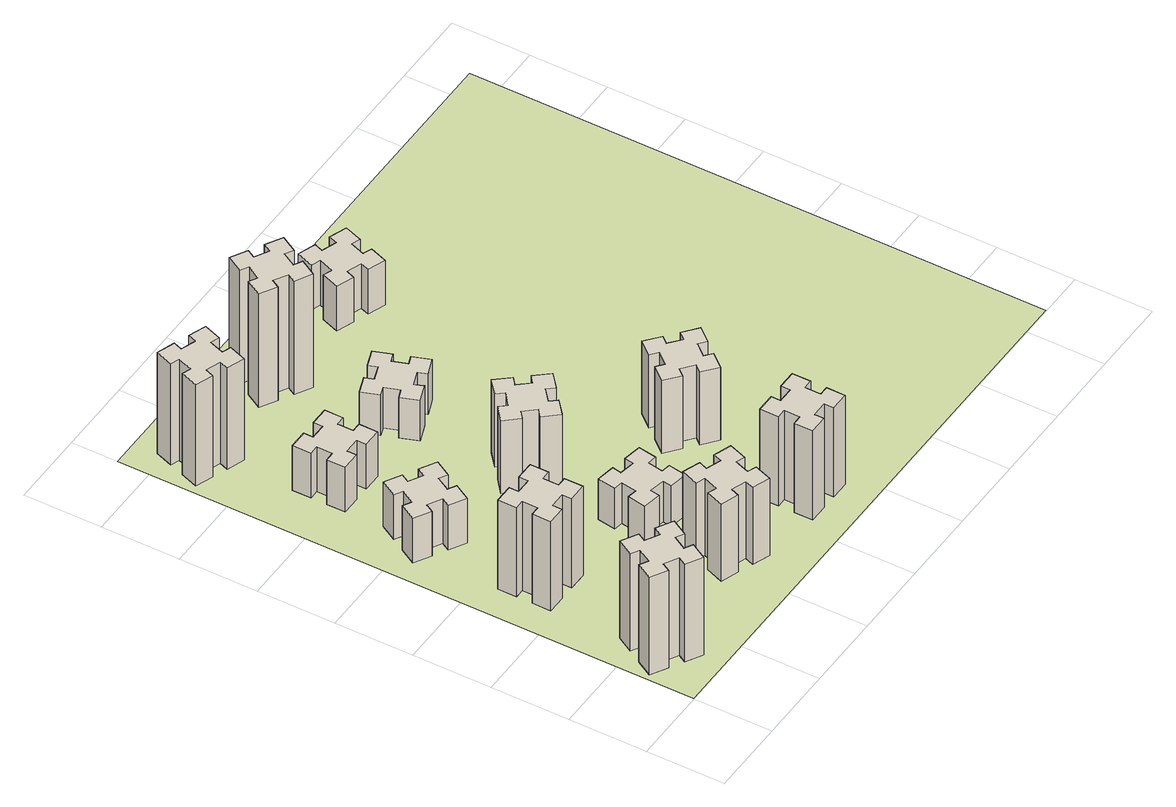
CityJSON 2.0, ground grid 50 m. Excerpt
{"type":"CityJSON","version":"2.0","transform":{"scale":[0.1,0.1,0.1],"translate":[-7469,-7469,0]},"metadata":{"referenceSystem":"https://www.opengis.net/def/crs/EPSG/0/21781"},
"CityObjects":{
"building1":{"type":"Building","attributes":{"class":"1000","function":"1000","usage":"1000","yearOfConstruction":2016,"roofType":"1000","measuredHeight":72,"storeysAboveGround":30,"storeysBelowGround":0},"geometry":[{"type":"Solid","lod":"1","boundaries":[[[[0,1,2,3,4,5,6,7,8,9,10,11,12,13,14,15,16,17,18,19]],[[17,16,20,21]],[[16,15,22,20]],[[15,14,23,22]],[[14,13,24,23]],[[13,12,25,24]],[[12,11,26,25]],[[11,10,27,26]],[[10,9,28,27]],[[9,8,29,28]],[[8,7,30,29]],[[7,6,31,30]],[[6,5,32,31]],[[5,4,33,32]],[[4,3,34,33]],[[3,2,35,34]],[[2,1,36,35]],[[1,0,37,36]],[[0,19,38,37]],[[19,18,39,38]],[[18,17,21,39]],[[24,25,26,27,28,29,30,31,32,33,34,35,36,37,38,39,21,20,22,23]]]]}]},
"building2":{"type":"Building","attributes":{"class":"1000","function":"1000","usage":"1000","yearOfConstruction":2016,"roofType":"1000","measuredHeight":66,"storeysAboveGround":30,"storeysBelowGround":0},"geometry":[{"type":"Solid","lod":"1","boundaries":[[[[40,41,42,43,44,45,46,47,48,49,50,51,52,53,54,55,56,57,58,59]],[[57,56,60,61]],[[56,55,62,60]],[[55,54,63,62]],[[54,53,64,63]],[[53,52,65,64]],[[52,51,66,65]],[[51,50,67,66]],[[50,49,68,67]],[[49,48,69,68]],[[48,47,70,69]],[[47,46,71,70]],[[46,45,72,71]],[[45,44,73,72]],[[44,43,74,73]],[[43,42,75,74]],[[42,41,76,75]],[[41,40,77,76]],[[40,59,78,77]],[[59,58,79,78]],[[58,57,61,79]],[[64,65,66,67,68,69,70,71,72,73,74,75,76,77,78,79,61,60,62,63]]]]}]},
"building3":{"type":"Building","attributes":{"class":"1000","function":"1000","usage":"1000","yearOfConstruction":2016,"roofType":"1000","measuredHeight":33,"storeysAboveGround":30,"storeysBelowGround":0},"geometry":[{"type":"Solid","lod":"1","boundaries":[[[[80,81,82,83,84,85,86,87,88,89,90,91,92,93,94,95,96,97,98,99]],[[97,96,100,101]],[[96,95,102,100]],[[95,94,103,102]],[[94,93,104,103]],[[93,92,105,104]],[[92,91,106,105]],[[91,90,107,106]],[[90,89,108,107]],[[89,88,109,108]],[[88,87,110,109]],[[87,86,111,110]],[[86,85,112,111]],[[85,84,113,112]],[[84,83,114,113]],[[83,82,115,114]],[[82,81,116,115]],[[81,80,117,116]],[[80,99,118,117]],[[99,98,119,118]],[[98,97,101,119]],[[104,105,106,107,108,109,110,111,112,113,114,115,116,117,118,119,101,100,102,103]]]]}]},
"building4":{"type":"Building","attributes":{"class":"1000","function":"1000","usage":"1000","yearOfConstruction":2016,"roofType":"1000","measuredHeight":33,"storeysAboveGround":30,"storeysBelowGround":0},"geometry":[{"type":"Solid","lod":"1","boundaries":[[[[120,121,122,123,124,125,126,127,128,129,130,131,132,133,134,135,136,137,138,139]],[[137,136,140,141]],[[136,135,142,140]],[[135,134,143,142]],[[134,133,144,143]],[[133,132,145,144]],[[132,131,146,145]],[[131,130,147,146]],[[130,129,148,147]],[[129,128,149,148]],[[128,127,150,149]],[[127,126,151,150]],[[126,125,152,151]],[[125,124,153,152]],[[124,123,154,153]],[[123,122,155,154]],[[122,121,156,155]],[[121,120,157,156]],[[120,139,158,157]],[[139,138,159,158]],[[138,137,141,159]],[[144,145,146,147,148,149,150,151,152,153,154,155,156,157,158,159,141,140,142,143]]]]}]},
"building5":{"type":"Building","attributes":{"class":"1000","function":"1000","usage":"1000","yearOfConstruction":2016,"roofType":"1000","measuredHeight":57,"storeysAboveGround":30,"storeysBelowGround":0},"geometry":[{"type":"Solid","lod":"1","boundaries":[[[[160,161,162,163,164,165,166,167,168,169,170,171,172,173,174,175,176,177,178,179]],[[177,176,180,181]],[[176,175,182,180]],[[175,174,183,182]],[[174,173,184,183]],[[173,172,185,184]],[[172,171,186,185]],[[171,170,187,186]],[[170,169,188,187]],[[169,168,189,188]],[[168,167,190,189]],[[167,166,191,190]],[[166,165,192,191]],[[165,164,193,192]],[[164,163,194,193]],[[163,162,195,194]],[[162,161,196,195]],[[161,160,197,196]],[[160,179,198,197]],[[179,178,199,198]],[[178,177,181,199]],[[184,185,186,187,188,189,190,191,192,193,194,195,196,197,198,199,181,180,182,183]]]]}]},
"building6":{"type":"Building","attributes":{"class":"1000","function":"1000","usage":"1000","yearOfConstruction":2016,"roofType":"1000","measuredHeight":75,"storeysAboveGround":30,"storeysBelowGround":0},"geometry":[{"type":"Solid","lod":"1","boundaries":[[[[200,201,202,203,204,205,206,207,208,209,210,211,212,213,214,215,216,217,218,219]],[[217,216,220,221]],[[216,215,222,220]],[[215,214,223,222]],[[214,213,224,223]],[[213,212,225,224]],[[212,211,226,225]],[[211,210,227,226]],[[210,209,228,227]],[[209,208,229,228]],[[208,207,230,229]],[[207,206,231,230]],[[206,205,232,231]],[[205,204,233,232]],[[204,203,234,233]],[[203,202,235,234]],[[202,201,236,235]],[[201,200,237,236]],[[200,219,238,237]],[[219,218,239,238]],[[218,217,221,239]],[[224,225,226,227,228,229,230,231,232,233,234,235,236,237,238,239,221,220,222,223]]]]}]},
"building7":{"type":"Building","attributes":{"class":"1000","function":"1000","usage":"1000","yearOfConstruction":2016,"roofType":"1000","measuredHeight":30,"storeysAboveGround":30,"storeysBelowGround":0},"geometry":[{"type":"Solid","lod":"1","boundaries":[[[[240,241,242,243,244,245,246,247,248,249,250,251,252,253,254,255,256,257,258,259]],[[257,256,260,261]],[[256,255,262,260]],[[255,254,263,262]],[[254,253,264,263]],[[253,252,265,264]],[[252,251,266,265]],[[251,250,267,266]],[[250,249,268,267]],[[249,248,269,268]],[[248,247,270,269]],[[247,246,271,270]],[[246,245,272,271]],[[245,244,273,272]],[[244,243,274,273]],[[243,242,275,274]],[[242,241,276,275]],[[241,240,277,276]],[[240,259,278,277]],[[259,258,279,278]],[[258,257,261,279]],[[264,265,266,267,268,269,270,271,272,273,274,275,276,277,278,279,261,260,262,263]]]]}]},
"building8":{"type":"Building","attributes":{"class":"1000","function":"1000","usage":"1000","yearOfConstruction":2016,"roofType":"1000","measuredHeight":54,"storeysAboveGround":30,"storeysBelowGround":0},"geometry":[{"type":"Solid","lod":"1","boundaries":[[[[280,281,282,283,284,285,286,287,288,289,290,291,292,293,294,295,296,297,298,299]],[[297,296,300,301]],[[296,295,302,300]],[[295,294,303,302]],[[294,293,304,303]],[[293,292,305,304]],[[292,291,306,305]],[[291,290,307,306]],[[290,289,308,307]],[[289,288,309,308]],[[288,287,310,309]],[[287,286,311,310]],[[286,285,312,311]],[[285,284,313,312]],[[284,283,314,313]],[[283,282,315,314]],[[282,281,316,315]],[[281,280,317,316]],[[280,299,318,317]],[[299,298,319,318]],[[298,297,301,319]],[[304,305,306,307,308,309,310,311,312,313,314,315,316,317,318,319,301,300,302,303]]]]}]},
"building9":{"type":"Building","attributes":{"class":"1000","function":"1000","usage":"1000","yearOfConstruction":2016,"roofType":"1000","measuredHeight":66,"storeysAboveGround":30,"storeysBelowGround":0},"geometry":[{"type":"Solid","lod":"1","boundaries":[[[[320,321,322,323,324,325,326,327,328,329,330,331,332,333,334,335,336,337,338,339]],[[337,336,340,341]],[[336,335,342,340]],[[335,334,343,342]],[[334,333,344,343]],[[333,332,345,344]],[[332,331,346,345]],[[331,330,347,346]],[[330,329,348,347]],[[329,328,349,348]],[[328,327,350,349]],[[327,326,351,350]],[[326,325,352,351]],[[325,324,353,352]],[[324,323,354,353]],[[323,322,355,354]],[[322,321,356,355]],[[321,320,357,356]],[[320,339,358,357]],[[339,338,359,358]],[[338,337,341,359]],[[344,345,346,347,348,349,350,351,352,353,354,355,356,357,358,359,341,340,342,343]]]]}]},
"building10":{"type":"Building","attributes":{"class":"1000","function":"1000","usage":"1000","yearOfConstruction":2016,"roofType":"1000","measuredHeight":30,"storeysAboveGround":30,"storeysBelowGround":0},"geometry":[{"type":"Solid","lod":"1","boundaries":[[[[360,361,362,363,364,365,366,367,368,369,370,371,372,373,374,375,376,377,378,379]],[[377,376,380,381]],[[376,375,382,380]],[[375,374,383,382]],[[374,373,384,383]],[[373,372,385,384]],[[372,371,386,385]],[[371,370,387,386]],[[370,369,388,387]],[[369,368,389,388]],[[368,367,390,389]],[[367,366,391,390]],[[366,365,392,391]],[[365,364,393,392]],[[364,363,394,393]],[[363,362,395,394]],[[362,361,396,395]],[[361,360,397,396]],[[360,379,398,397]],[[379,378,399,398]],[[378,377,381,399]],[[384,385,386,387,388,389,390,391,392,393,394,395,396,397,398,399,381,380,382,383]]]]}]},
"building11":{"type":"Building","attributes":{"class":"1000","function":"1000","usage":"1000","yearOfConstruction":2016,"roofType":"1000","measuredHeight":84,"storeysAboveGround":30,"storeysBelowGround":0},"geometry":[{"type":"Solid","lod":"1","boundaries":[[[[400,401,402,403,404,405,406,407,408,409,410,411,412,413,414,415,416,417,418,419]],[[417,416,420,421]],[[416,415,422,420]],[[415,414,423,422]],[[414,413,424,423]],[[413,412,425,424]],[[412,411,426,425]],[[411,410,427,426]],[[410,409,428,427]],[[409,408,429,428]],[[408,407,430,429]],[[407,406,431,430]],[[406,405,432,431]],[[405,404,433,432]],[[404,403,434,433]],[[403,402,435,434]],[[402,401,436,435]],[[401,400,437,436]],[[400,419,438,437]],[[419,418,439,438]],[[418,417,421,439]],[[424,425,426,427,428,429,430,431,432,433,434,435,436,437,438,439,421,420,422,423]]]]}]},
"building12":{"type":"Building","attributes":{"class":"1000","function":"1000","usage":"1000","yearOfConstruction":2016,"roofType":"1000","measuredHeight":54,"storeysAboveGround":30,"storeysBelowGround":0},"geometry":[{"type":"Solid","lod":"1","boundaries":[[[[440,441,442,443,444,445,446,447,448,449,450,451,452,453,454,455,456,457,458,459]],[[457,456,460,461]],[[456,455,462,460]],[[455,454,463,462]],[[454,453,464,463]],[[453,452,465,464]],[[452,451,466,465]],[[451,450,467,466]],[[450,449,468,467]],[[449,448,469,468]],[[448,447,470,469]],[[447,446,471,470]],[[446,445,472,471]],[[445,444,473,472]],[[444,443,474,473]],[[443,442,475,474]],[[442,441,476,475]],[[441,440,477,476]],[[440,459,478,477]],[[459,458,479,478]],[[458,457,461,479]],[[464,465,466,467,468,469,470,471,472,473,474,475,476,477,478,479,461,460,462,463]]]]}]},
"building13":{"type":"Building","attributes":{"class":"1000","function":"1000","usage":"1000","yearOfConstruction":2016,"roofType":"1000","measuredHeight":33,"storeysAboveGround":30,"storeysBelowGround":0},"geometry":[{"type":"Solid","lod":"1","boundaries":[[[[480,481,482,483,484,485,486,487,488,489,490,491,492,493,494,495,496,497,498,499]],[[497,496,500,501]],[[496,495,502,500]],[[495,494,503,502]],[[494,493,504,503]],[[493,492,505,504]],[[492,491,506,505]],[[491,490,507,506]],[[490,489,508,507]],[[489,488,509,508]],[[488,487,510,509]],[[487,486,511,510]],[[486,485,512,511]],[[485,484,513,512]],[[484,483,514,513]],[[483,482,515,514]],[[482,481,516,515]],[[481,480,517,516]],[[480,499,518,517]],[[499,498,519,518]],[[498,497,501,519]],[[504,505,506,507,508,509,510,511,512,513,514,515,516,517,518,519,501,500,502,503]]]]}]},
"landuse1":{"type":"LandUse","attributes":{"name":"plot1","function":"1010"},"geometry":[{"type":"MultiSurface","lod":"1","boundaries":[[[520,521,522,523]]]}]}
},
"vertices":[
[177,305,0],[264,255,0],[234,203,0],[338,143,0],[398,247,0],[346,277,0],[396,364,0],[448,334,0],[508,438,0],[404,498,0],[374,446,0],[287,496,0],[317,548,0],[213,608,0],[153,504,0],[205,474,0],[155,387,0],[103,417,0],[43,313,0],[147,253,0],[155,387,720],[103,417,720],[205,474,720],[153,504,720],[213,608,720],[317,548,720],[287,496,720],[374,446,720],[404,498,720],[508,438,720],[448,334,720],[396,364,720],[346,277,720],[398,247,720],[338,143,720],[234,203,720],[264,255,720],[177,305,720],[147,253,720],[43,313,720],
[325,1105,0],[425,1105,0],[425,1045,0],[545,1045,0],[545,1165,0],[485,1165,0],[485,1265,0],[545,1265,0],[545,1385,0],[425,1385,0],[425,1325,0],[325,1325,0],[325,1385,0],[205,1385,0],[205,1265,0],[265,1265,0],[265,1165,0],[205,1165,0],[205,1045,0],[325,1045,0],[265,1165,660],[205,1165,660],[265,1265,660],[205,1265,660],[205,1385,660],[325,1385,660],[325,1325,660],[425,1325,660],[425,1385,660],[545,1385,660],[545,1265,660],[485,1265,660],[485,1165,660],[545,1165,660],[545,1045,660],[425,1045,660],[425,1105,660],[325,1105,660],[325,1045,660],[205,1045,660],
[474,2026,0],[387,2076,0],[417,2128,0],[313,2188,0],[253,2084,0],[305,2054,0],[255,1967,0],[203,1997,0],[143,1893,0],[247,1833,0],[277,1885,0],[364,1835,0],[334,1783,0],[438,1723,0],[498,1827,0],[446,1857,0],[496,1944,0],[548,1914,0],[608,2018,0],[504,2078,0],[496,1944,330],[548,1914,330],[446,1857,330],[498,1827,330],[438,1723,330],[334,1783,330],[364,1835,330],[277,1885,330],[247,1833,330],[143,1893,330],[203,1997,330],[255,1967,330],[305,2054,330],[253,2084,330],[313,2188,330],[417,2128,330],[387,2076,330],[474,2026,330],[504,2078,330],[608,2018,330],
[425,2485,0],[525,2485,0],[525,2425,0],[645,2425,0],[645,2545,0],[585,2545,0],[585,2645,0],[645,2645,0],[645,2765,0],[525,2765,0],[525,2705,0],[425,2705,0],[425,2765,0],[305,2765,0],[305,2645,0],[365,2645,0],[365,2545,0],[305,2545,0],[305,2425,0],[425,2425,0],[365,2545,330],[305,2545,330],[365,2645,330],[305,2645,330],[305,2765,330],[425,2765,330],[425,2705,330],[525,2705,330],[525,2765,330],[645,2765,330],[645,2645,330],[585,2645,330],[585,2545,330],[645,2545,330],[645,2425,330],[525,2425,330],[525,2485,330],[425,2485,330],[425,2425,330],[305,2425,330],
[1202,391,0],[1236,485,0],[1292,464,0],[1333,577,0],[1220,618,0],[1200,562,0],[1106,596,0],[1127,652,0],[1014,693,0],[973,580,0],[1029,560,0],[995,466,0],[939,487,0],[897,374,0],[1010,333,0],[1031,389,0],[1125,355,0],[1104,299,0],[1217,257,0],[1258,370,0],[1125,355,570],[1104,299,570],[1031,389,570],[1010,333,570],[897,374,570],[939,487,570],[995,466,570],[1029,560,570],[973,580,570],[1014,693,570],[1127,652,570],[1106,596,570],[1200,562,570],[1220,618,570],[1333,577,570],[1292,464,570],[1236,485,570],[1202,391,570],[1258,370,570],[1217,257,570],
[362,3251,0],[396,3345,0],[452,3324,0],[493,3437,0],[380,3478,0],[360,3422,0],[266,3456,0],[287,3512,0],[174,3553,0],[133,3440,0],[189,3420,0],[155,3326,0],[99,3347,0],[57,3234,0],[170,3193,0],[191,3249,0],[285,3215,0],[264,3159,0],[377,3117,0],[418,3230,0],[285,3215,750],[264,3159,750],[191,3249,750],[170,3193,750],[57,3234,750],[99,3347,750],[155,3326,750],[189,3420,750],[133,3440,750],[174,3553,750],[287,3512,750],[266,3456,750],[360,3422,750],[380,3478,750],[493,3437,750],[452,3324,750],[396,3345,750],[362,3251,750],[418,3230,750],[377,3117,750],
[1016,1084,0],[998,985,0],[939,996,0],[918,877,0],[1037,857,0],[1047,916,0],[1145,898,0],[1135,839,0],[1253,818,0],[1274,937,0],[1215,947,0],[1232,1045,0],[1291,1035,0],[1312,1153,0],[1194,1174,0],[1184,1115,0],[1085,1132,0],[1096,1191,0],[977,1212,0],[957,1094,0],[1085,1132,300],[1096,1191,300],[1184,1115,300],[1194,1174,300],[1312,1153,300],[1291,1035,300],[1232,1045,300],[1215,947,300],[1274,937,300],[1253,818,300],[1135,839,300],[1145,898,300],[1047,916,300],[1037,857,300],[918,877,300],[939,996,300],[998,985,300],[1016,1084,300],[957,1094,300],[977,1212,300],
[1232,1788,0],[1167,1864,0],[1213,1903,0],[1136,1995,0],[1044,1918,0],[1083,1872,0],[1006,1807,0],[968,1853,0],[876,1776,0],[953,1684,0],[999,1723,0],[1063,1646,0],[1017,1608,0],[1094,1516,0],[1186,1593,0],[1148,1639,0],[1224,1703,0],[1263,1657,0],[1355,1734,0],[1278,1826,0],[1224,1703,540],[1263,1657,540],[1148,1639,540],[1186,1593,540],[1094,1516,540],[1017,1608,540],[1063,1646,540],[999,1723,540],[953,1684,540],[876,1776,540],[968,1853,540],[1006,1807,540],[1083,1872,540],[1044,1918,540],[1136,1995,540],[1213,1903,540],[1167,1864,540],[1232,1788,540],[1278,1826,540],[1355,1734,540],
[1865,325,0],[1865,425,0],[1925,425,0],[1925,545,0],[1805,545,0],[1805,485,0],[1705,485,0],[1705,545,0],[1585,545,0],[1585,425,0],[1645,425,0],[1645,325,0],[1585,325,0],[1585,205,0],[1705,205,0],[1705,265,0],[1805,265,0],[1805,205,0],[1925,205,0],[1925,325,0],[1805,265,660],[1805,205,660],[1705,265,660],[1705,205,660],[1585,205,660],[1585,325,660],[1645,325,660],[1645,425,660],[1585,425,660],[1585,545,660],[1705,545,660],[1705,485,660],[1805,485,660],[1805,545,660],[1925,545,660],[1925,425,660],[1865,425,660],[1865,325,660],[1925,325,660],[1925,205,660],
[1106,2475,0],[1200,2509,0],[1220,2453,0],[1333,2494,0],[1292,2607,0],[1236,2586,0],[1202,2680,0],[1258,2700,0],[1217,2813,0],[1104,2772,0],[1125,2716,0],[1031,2682,0],[1010,2738,0],[897,2697,0],[939,2584,0],[995,2605,0],[1029,2511,0],[973,2490,0],[1014,2377,0],[1127,2419,0],[1029,2511,300],[973,2490,300],[995,2605,300],[939,2584,300],[897,2697,300],[1010,2738,300],[1031,2682,300],[1125,2716,300],[1104,2772,300],[1217,2813,300],[1258,2700,300],[1202,2680,300],[1236,2586,300],[1292,2607,300],[1333,2494,300],[1220,2453,300],[1200,2509,300],[1106,2475,300],[1127,2419,300],[1014,2377,300],
[917,3265,0],[1004,3215,0],[974,3163,0],[1078,3103,0],[1138,3207,0],[1086,3237,0],[1136,3324,0],[1188,3294,0],[1248,3398,0],[1144,3458,0],[1114,3406,0],[1027,3456,0],[1057,3508,0],[953,3568,0],[893,3464,0],[945,3434,0],[895,3347,0],[843,3377,0],[783,3273,0],[887,3213,0],[895,3347,840],[843,3377,840],[945,3434,840],[893,3464,840],[953,3568,840],[1057,3508,840],[1027,3456,840],[1114,3406,840],[1144,3458,840],[1248,3398,840],[1188,3294,840],[1136,3324,840],[1086,3237,840],[1138,3207,840],[1078,3103,840],[974,3163,840],[1004,3215,840],[917,3265,840],[887,3213,840],[783,3273,840],
[1907,1106,0],[1972,1183,0],[2018,1144,0],[2095,1236,0],[2003,1313,0],[1964,1267,0],[1888,1332,0],[1926,1378,0],[1834,1455,0],[1757,1363,0],[1803,1324,0],[1739,1248,0],[1693,1286,0],[1616,1194,0],[1708,1117,0],[1746,1163,0],[1823,1099,0],[1784,1053,0],[1876,976,0],[1953,1068,0],[1823,1099,540],[1784,1053,540],[1746,1163,540],[1708,1117,540],[1616,1194,540],[1693,1286,540],[1739,1248,540],[1803,1324,540],[1757,1363,540],[1834,1455,540],[1926,1378,540],[1888,1332,540],[1964,1267,540],[2003,1313,540],[2095,1236,540],[2018,1144,540],[1972,1183,540],[1907,1106,540],[1953,1068,540],[1876,976,540],
[1671,3249,0],[1765,3215,0],[1744,3159,0],[1857,3117,0],[1898,3230,0],[1842,3251,0],[1876,3345,0],[1932,3324,0],[1973,3437,0],[1860,3478,0],[1840,3422,0],[1746,3456,0],[1767,3512,0],[1654,3553,0],[1613,3440,0],[1669,3420,0],[1635,3326,0],[1579,3347,0],[1537,3234,0],[1650,3193,0],[1635,3326,330],[1579,3347,330],[1669,3420,330],[1613,3440,330],[1654,3553,330],[1767,3512,330],[1746,3456,330],[1840,3422,330],[1860,3478,330],[1973,3437,330],[1932,3324,330],[1876,3345,330],[1842,3251,330],[1898,3230,330],[1857,3117,330],[1744,3159,330],[1765,3215,330],[1671,3249,330],[1650,3193,330],[1537,3234,330],
[5,3705,0],[3705,3705,0],[3705,5,0],[5,5,0]
]}
